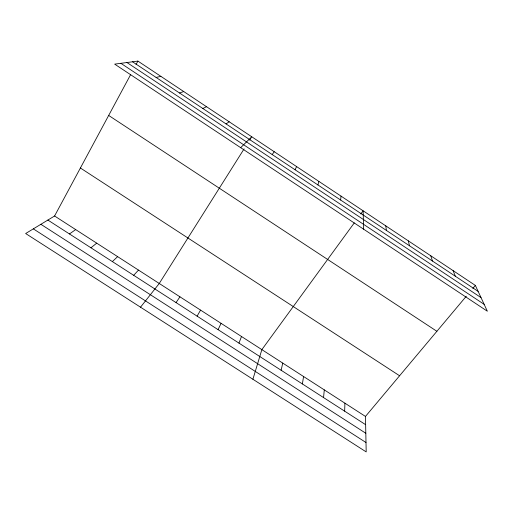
<?xml version="1.0" encoding="UTF-8"?>
<svg xmlns="http://www.w3.org/2000/svg" width="513" height="513" viewBox="0 0 513 513"><rect width="100%" height="100%" fill="white"/><g stroke="black" fill="none" stroke-linecap="round" stroke-linejoin="round"><path stroke-width="0.77" d="M344.646 411.157L344.922 403.18M323.562 397.581L324.28 389.874M340.632 200.025L341.03 196.12M302.388 383.948L303.561 376.516M281.13 370.258L282.753 363.101M317.919 184.943L318.849 181.378M252.909 379.261L261.861 349.629L354.284 222.892M238.975 343.114L241.501 336.502M295.11 169.784L296.578 166.571M218.089 329.667L221.065 323.325M466.298 296.225L365.474 416.434L366.192 451.908L25.65 233.524L54.583 215.992L130.539 74.795M136.067 64.516L137.907 61.092L475.359 285.42L487.35 311.218L114.668 64.131L137.907 61.092M197.114 316.155L200.545 310.096M244.098 148.879L159.254 283.477L140.517 307.191M249.619 140.126L251.742 136.759L240.674 147.667M176.055 302.599L179.941 296.815M272.204 154.567L274.205 151.701M360.786 213.979L363.108 210.798L363.666 229.215M472.839 288.421L475.359 285.42M133.675 275.308L138.491 270.088M112.36 261.579L117.637 256.647M90.948 247.798L96.707 243.149M69.46 233.954L75.687 229.6M226.073 123.915L229.17 121.761M202.853 108.493L206.508 106.691M179.524 92.994L183.744 91.558M156.093 77.425L160.877 76.36M47.876 220.058L365.641 424.681M40.88 224.296L365.814 433.267M33.326 228.869L366 442.514M54.583 215.992L365.474 416.434M80.4 168.001L399.589 375.766M108.673 115.438L436.877 331.295M132.559 61.791L478.129 291.378M126.955 62.522L481.021 297.604M120.882 63.317L484.157 304.344M453.107 270.627L455.358 276.244M430.753 255.769L432.485 261.053M408.31 240.847L409.502 245.785M385.757 225.855L386.424 230.452"/></g></svg>
